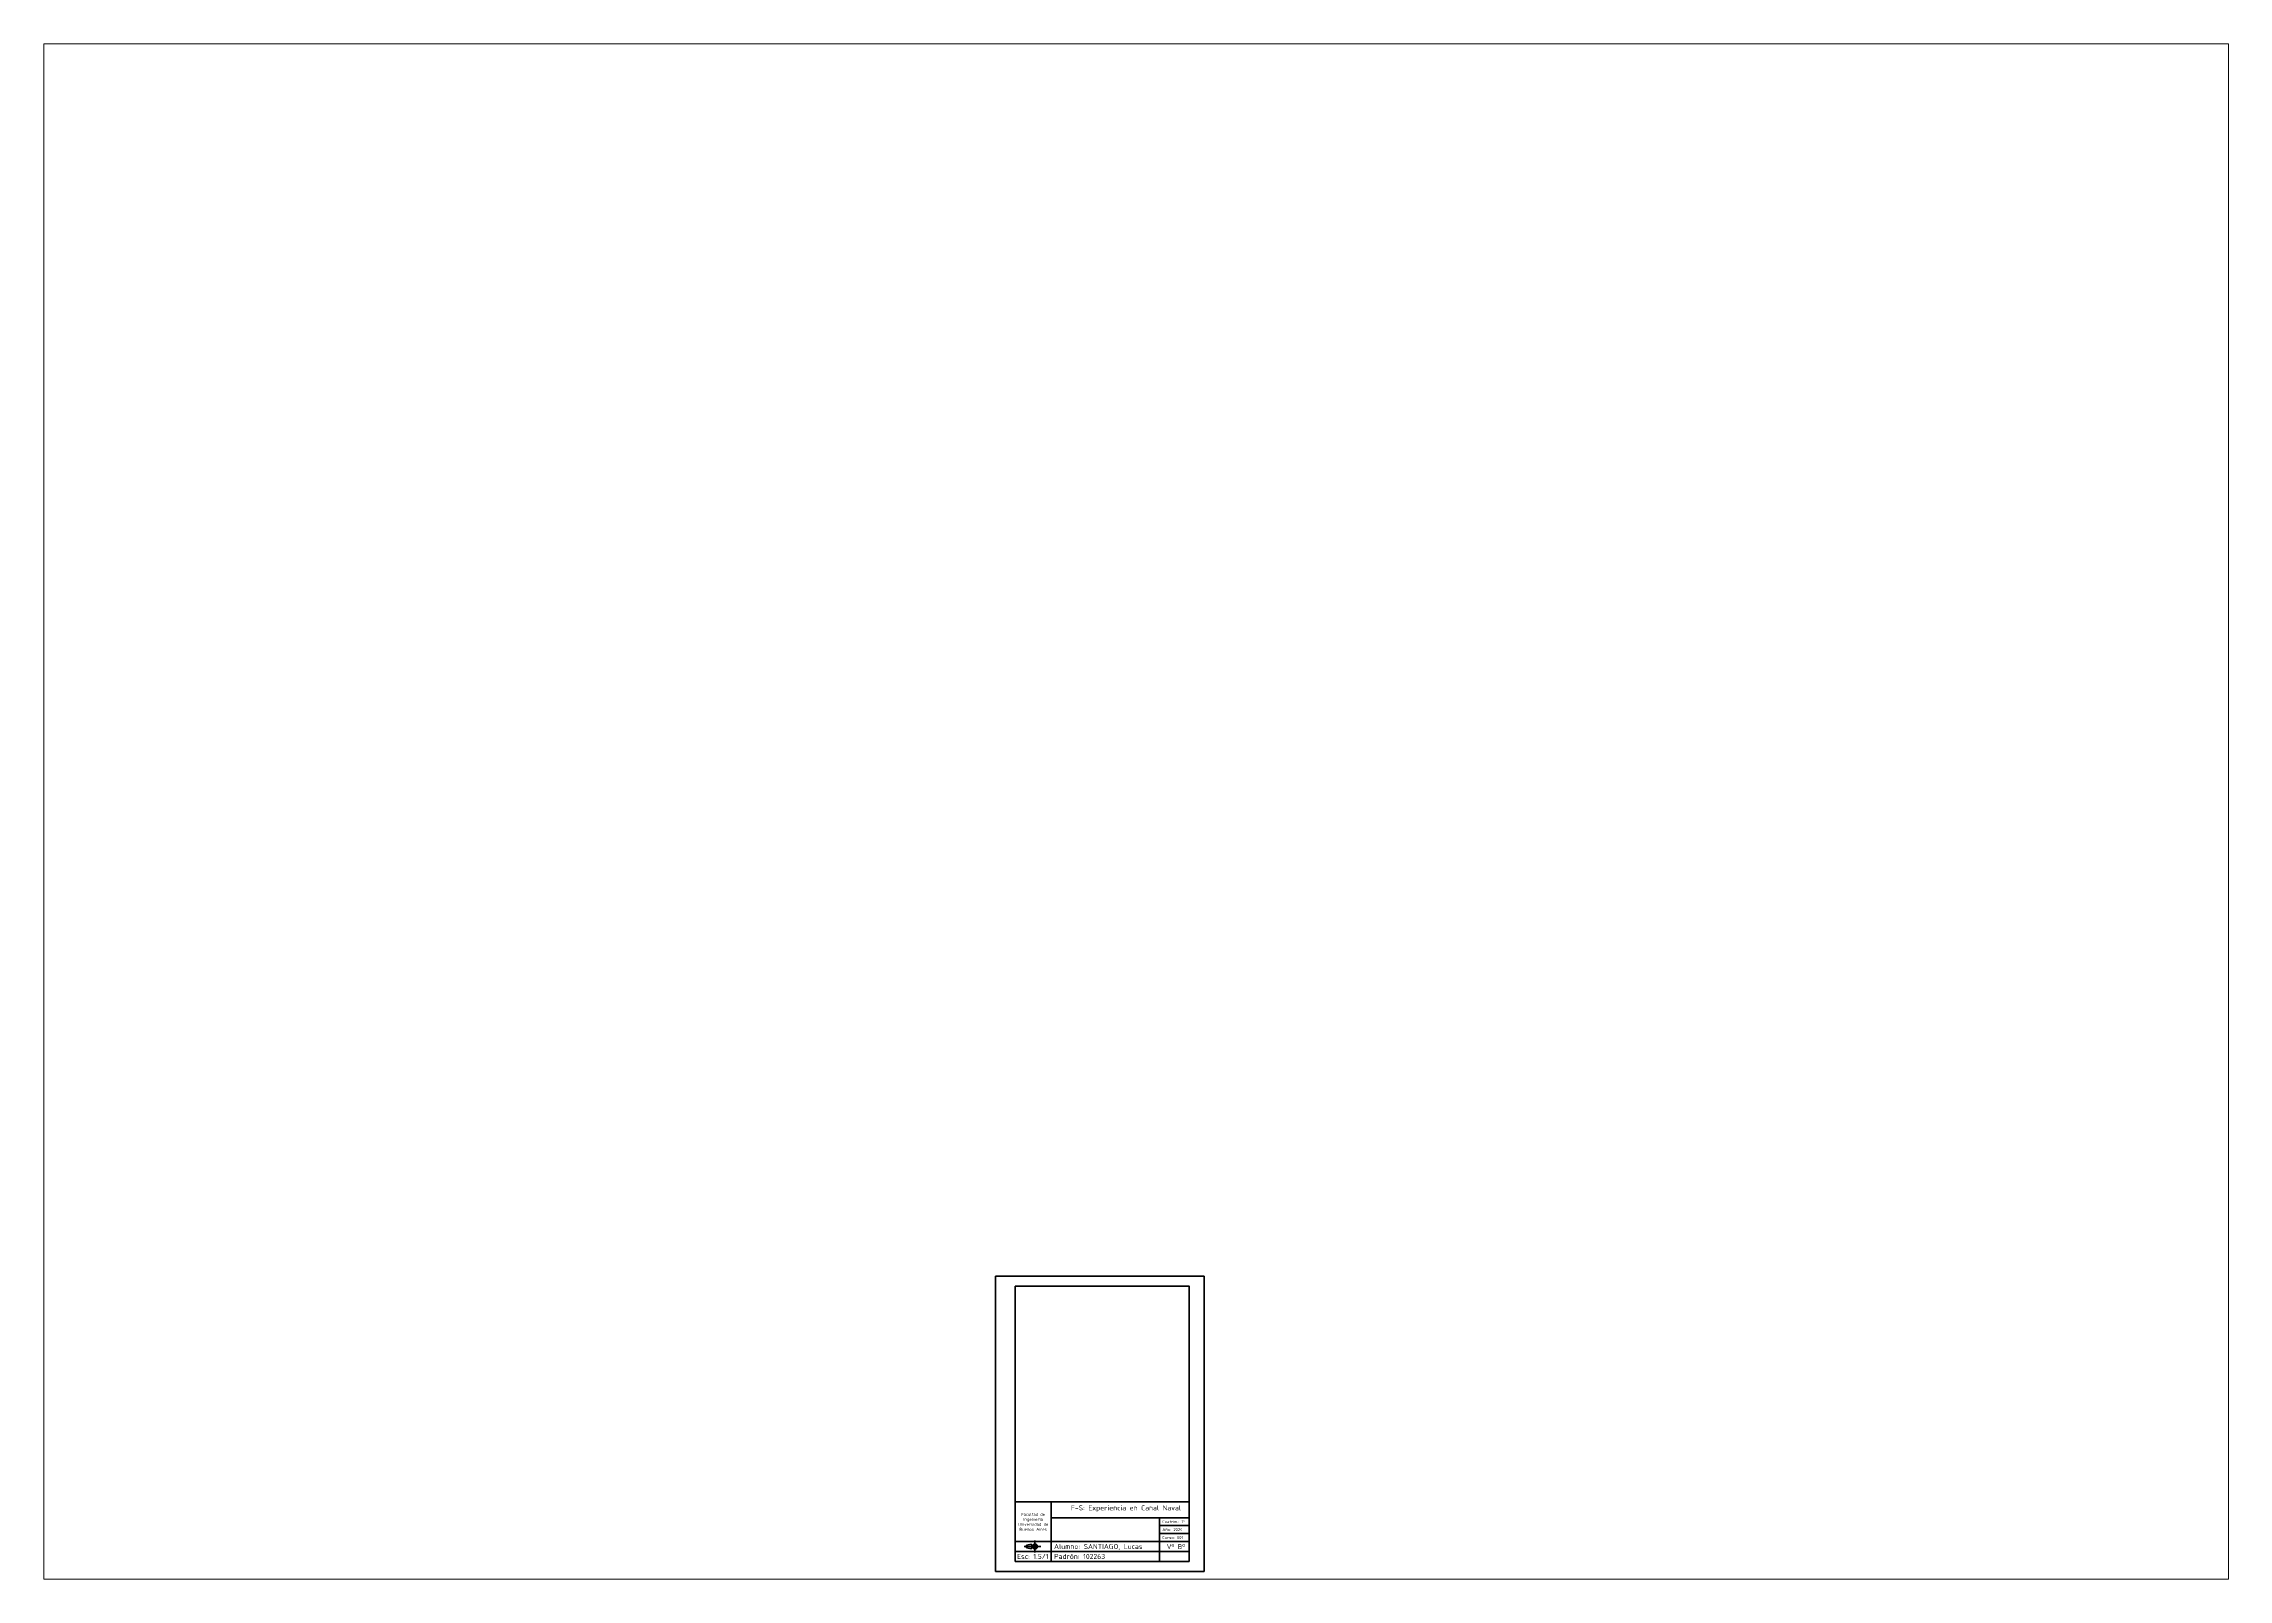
# Paper-space layout 'Presentación4' of a CAD drawing. Header units: millimetres. Extents: x 41 to 372, y 29 to 262.
# The model-space entities are those that its viewports show. They can reach past a viewport. Long polylines and large blocks are cut down to what shows.
import ezdxf

# ---------------------------------------------------------------- set-up
doc = ezdxf.new("R2010")
doc.units = ezdxf.units.MM
doc.linetypes.add('ACAD_ISO02W100', pattern=[15, 12, -3])
doc.linetypes.add('CENTER2', pattern=[28.575, 19.05, -3.175, 3.175, -3.175])
doc.layers.get('0').update_dxf_attribs({"lineweight": 70})
for name, color, linetype, lineweight in [('caligrafia 3.5mm', 12, 'ACAD_ISO02W100', 35), ('caligrafia 5mm', 172, 'ACAD_ISO02W100', 50), ('linea interna', 30, 'Continuous', 35), ('lineas para letras', 11, 'ACAD_ISO02W100', 35)]:
    doc.layers.add(name, color=color, linetype=linetype, lineweight=lineweight)
doc.styles.get("Standard").update_dxf_attribs({"font": 'isocpeur.ttf'})

# ---------------------------------------------------------------- blocks, each defined once
blk = doc.blocks.new('*U1')
at = {"layer": 'caligrafia 3.5mm', "color": 0, "linetype": 'CENTER2', "transparency": 16777216}
for p, q in [((-6, 0), (-0.5, 0)), ((0, 0.5), (0, 6)), ((0.5, 0), (6, 0)), ((0, -6), (0, -0.5))]:
    blk.add_line(p, q, dxfattribs=at)
at = {"layer": 'caligrafia 3.5mm', "color": 0, "linetype": 'Continuous', "transparency": 16777216}
for p, q in [((-0.25, 0), (0.25, 0)), ((0, -0.25), (0, 0.25))]:
    blk.add_line(p, q, dxfattribs=at)

msp = doc.modelspace()

# ---------------------------------------------------------------- linework, layer by layer
at = {"ltscale": 0.005}
for p, q in [((2448.1, 2026.7), (2238.1, 2026.7)), ((2238.1, 2026.7), (2238.1, 1729.7)), ((2448.1, 1729.7), (2448.1, 2026.7)), ((2238.1, 1729.7), (2448.1, 1729.7))]:
    msp.add_line(p, q, dxfattribs=at)
for points in [[(2258.1, 1799.7), (2258.1, 2016.7)], [(2433.1, 2016.7), (2433.1, 2016.7), (2258.1, 2016.7)], [(2433.1, 1799.7), (2433.1, 2016.7)]]:
    msp.add_lwpolyline(points, dxfattribs=at)
msp.add_lwpolyline([(2258.1, 1739.7), (2433.1, 1739.7), (2433.1, 1799.7), (2258.1, 1799.7)], close=True)
at = {"layer": 'caligrafia 3.5mm'}
for points in [[(2271.9, 1754.7), (2267.1, 1754.7)], [(2274.3, 1757.2), (2269.3, 1755.9)], [(2269.3, 1755.9), (2269.3, 1753.4)], [(2274.3, 1752.2), (2269.3, 1753.4)], [(2274.3, 1752.2), (2274.3, 1757.2)]]:
    msp.add_lwpolyline(points, dxfattribs=at)
for radius in [2.5, 1.25]:
    msp.add_circle((2277.9, 1754.7), radius, dxfattribs=at)
at = {"layer": 'linea interna'}
for points in [[(2294.1, 1739.7), (2294.1, 1799.7)], [(2433.1, 1783.7), (2294.1, 1783.7)], [(2403.1, 1783.7), (2403.1, 1739.7)], [(2258.1, 1759.7), (2433.1, 1759.7)], [(2433.1, 1775.7), (2403.1, 1775.7)], [(2433.1, 1767.7), (2403.1, 1767.7)], [(2433.1, 1749.7), (2258.1, 1749.7)]]:
    msp.add_lwpolyline(points, dxfattribs=at)
at = {"layer": 'lineas para letras'}
msp.add_line((2406.1, 1783.7), (2433.1, 1783.7), dxfattribs=at)

# ---------------------------------------------------------------- block references
at = {"layer": 'caligrafia 3.5mm', "linetype": 'CENTER2'}
msp.add_blockref('*U1', (2277.9, 1754.7), dxfattribs=at)

# ---------------------------------------------------------------- texts
at = {"layer": 'caligrafia 3.5mm', "attachment_point": 1}
for s, width, gutter_width, insert, char_height in [('\\pxqc;Facultad de \\PIngeniería \\PUniversidad de \\PBuenos Aires', 36, 15, (2258.1, 1788.5), 3), ('Cuatrim.: 1º', 27, 15, (2406.1, 1781.2), 3), ('Año: 2024', 27, 15, (2406.1, 1773.2), 3), ('Curso: 001', 27, 15, (2406.1, 1765.2), 3), ('\\pxqc;Vº Bº', 27, 25, (2406.1, 1757.2), 5)]:
    msp.add_mtext_dynamic_manual_height_columns(s, width=width, gutter_width=gutter_width, heights=[0], dxfattribs=dict(at, insert=insert, char_height=char_height))
at = {"layer": 'caligrafia 5mm'}
for s, p in [(' Esc: 1.5/1  ', (2256.3, 1742.2)), ('Alumno: SANTIAGO, Lucas', (2297.1, 1752.2)), ('Padrón: 102263', (2297.1, 1742.2))]:
    msp.add_text(s, height=5, dxfattribs=at).set_placement(p)
at = {"layer": 'caligrafia 5mm', "insert": (2294.1, 1796.1), "char_height": 5, "attachment_point": 1}
msp.add_mtext_dynamic_manual_height_columns('^IF-S: Experiencia en Canal Naval', width=139, gutter_width=25, heights=[0], dxfattribs=at)

psp = doc.layouts.new('Presentación4')

# ---------------------------------------------------------------- viewports
at = {"layer": '0', "ltscale": 0.005}
psp.add_viewport(center=(206.83, 145.33), size=(330.92, 232.52), view_center_point=(2379.62, 2494.26), view_height=1545.0231, dxfattribs=at)

doc.saveas('drawing.dxf')
